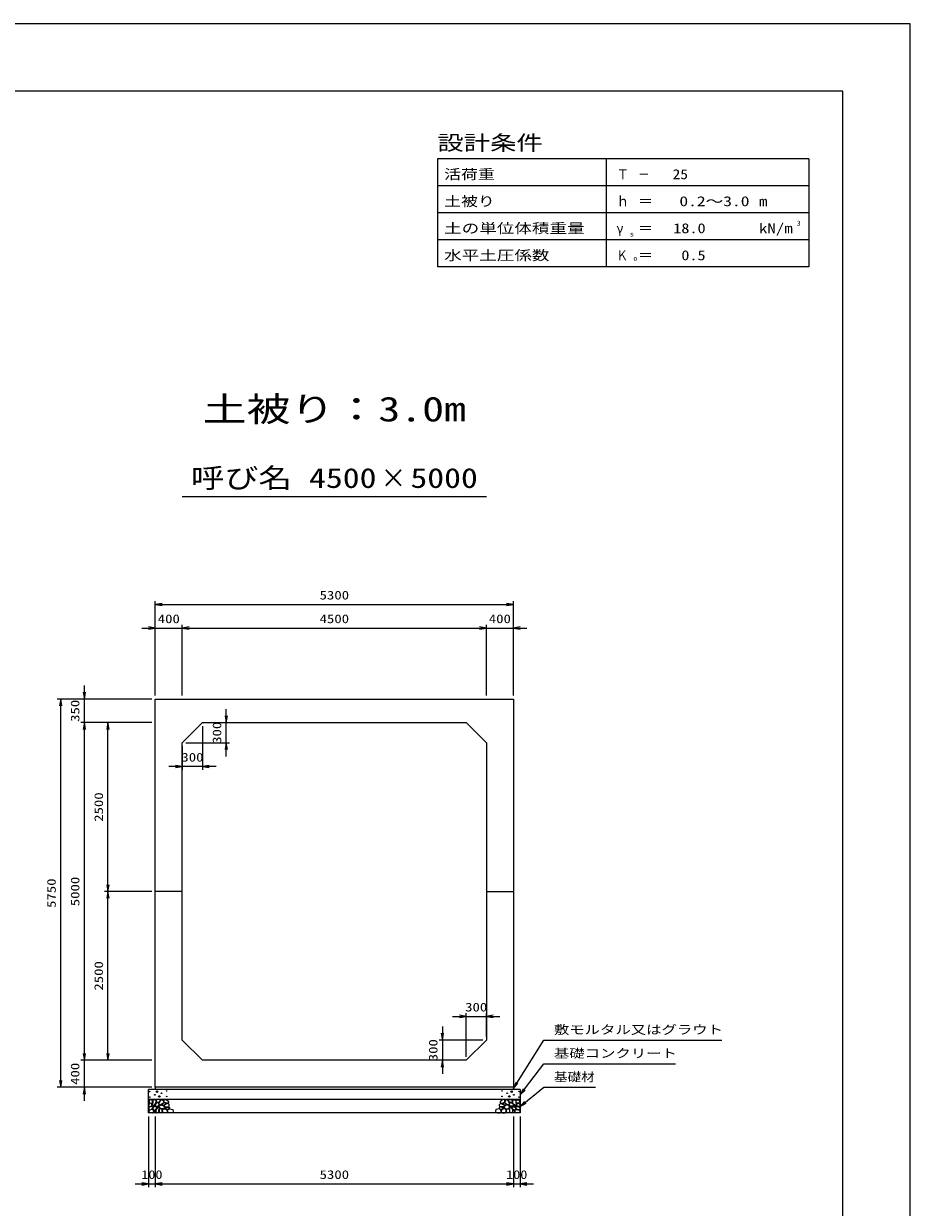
# Model space of a CAD drawing. Units: millimetres at full size. Extents: x 0 to 42050, y 0 to 29700.
# Drawn here: x 28927 to 42050, y 12173 to 29700 of the extents above; entities that cross this region are included whole.
import ezdxf
from ezdxf.enums import TextEntityAlignment as Align

# ---------------------------------------------------------------- set-up
doc = ezdxf.new("R2010")
doc.units = ezdxf.units.MM
for name, color, linetype, lineweight in [('D-DCR-HCHn', 4, 'Continuous', 9), ('D-STR-DIM', 7, 'Continuous', 25), ('D-STR-STRn', 1, 'Continuous', 25), ('D-STR-TXT', 7, 'Continuous', 25), ('D-TTL', 2, 'Continuous', 25), ('D-TTL-FRAM', 2, 'Continuous', 25), ('D-TTL-LINE', 7, 'Continuous', 25), ('D-TTL-TXT', 7, 'Continuous', 25)]:
    doc.layers.add(name, color=color, linetype=linetype, lineweight=lineweight)
doc.styles.add('ＭＳ ゴシック', font='')
doc.styles.get('ＭＳ ゴシック').set_extended_font_data('MS Gothic')

# ---------------------------------------------------------------- blocks, each defined once
blk = doc.blocks.new('open_arrow')
at = {"color": 0, "linetype": 'Continuous', "lineweight": -2}
blk.add_lwpolyline([(7.5, 1.25), (0, 0), (7.5, -1.25)], dxfattribs=at)

msp = doc.modelspace()

# ---------------------------------------------------------------- linework, layer by layer
at = {"layer": 'D-DCR-HCHn'}
for points in [[(30782.281, 13703.808), (30775.346, 13683.005), (30784.592, 13669.136), (30807.707, 13666.824), (30823.488, 13673.599), (30816.952, 13689.939), (30821.575, 13699.185), (30812.33, 13708.431), (30798.461, 13713.053)], [(30826.198, 13761.594), (30805.395, 13766.217), (30786.904, 13756.971), (30784.592, 13736.168), (30789.215, 13719.988), (30812.33, 13713.053), (30828.51, 13713.053), (30835.444, 13724.611), (30835.444, 13750.037)], [(30844.69, 13763.906), (30837.756, 13743.102), (30840.067, 13719.988), (30823.887, 13694.562), (30844.69, 13683.005), (30867.805, 13694.562), (30881.673, 13713.053), (30886.296, 13743.102), (30881.673, 13759.283), (30867.805, 13766.217)], [(30849.313, 13683.005), (30837.756, 13673.759), (30842.379, 13666.824), (30858.559, 13666.824), (30865.493, 13669.136), (30870.116, 13678.382), (30863.182, 13685.316)], [(30883.985, 13708.431), (30872.427, 13680.693), (30881.673, 13669.136), (30909.411, 13669.136), (30920.968, 13673.759), (30932.525, 13689.939), (30932.525, 13703.808), (30920.968, 13722.299), (30907.099, 13724.611)], [(30988.203, 13629.532), (30952.829, 13636.129), (30937.782, 13648.266), (30933.03, 13667.263), (30947.713, 13681.629), (30976.323, 13689.69), (30997.97, 13676.761), (31011.961, 13659.347), (31008.002, 13641.67)], [(30948.447, 13686.214), (30935.689, 13690.569), (30934.425, 13718.678), (30947.512, 13747.359), (30964.448, 13763.536), (30996.403, 13757.032), (30999.133, 13721.913), (30988.816, 13709.876), (30960.739, 13694.301)], [(30979.798, 13695.711), (30981.454, 13689.566), (30987.011, 13685.193), (30999.19, 13683.302), (31010.305, 13689.802), (31020.592, 13699.138), (31029.858, 13707.333), (31029.635, 13713.462), (31023.736, 13718.875), (31009.203, 13720.356), (30996.47, 13714.383), (30987.011, 13705.165), (30982.281, 13700.556)], [(31007.012, 13729.601), (31000.964, 13735.086), (30999.897, 13740.792), (31003.414, 13753.305), (31013.71, 13767.61), (31036.004, 13766.105), (31057.571, 13755.811), (31072.195, 13735.597), (31070.021, 13722.456), (31063.02, 13715.716), (31051.769, 13713.215), (31035.511, 13717.483), (31014.289, 13724.481)], [(31068.372, 13661.832), (31073.688, 13666.874), (31080.476, 13675.68), (31082.145, 13683.275), (31078.144, 13697.685), (31064.088, 13708.67), (31043.907, 13707.89), (31016.698, 13693.001), (31007.086, 13680.757), (31010.152, 13666.784), (31019.778, 13660.04), (31028.599, 13659.145), (31042.363, 13659.524), (31055.808, 13661.002)], [(35981.628, 13661.832), (35976.312, 13666.874), (35969.524, 13675.68), (35967.855, 13683.275), (35971.856, 13697.685), (35985.912, 13708.67), (36006.093, 13707.89), (36033.302, 13693.001), (36042.914, 13680.757), (36039.848, 13666.784), (36030.222, 13660.04), (36021.401, 13659.145), (36007.637, 13659.524), (35994.192, 13661.002)], [(36042.988, 13729.601), (36049.036, 13735.086), (36050.103, 13740.792), (36046.586, 13753.305), (36036.29, 13767.61), (36013.996, 13766.105), (35992.429, 13755.811), (35977.805, 13735.597), (35979.979, 13722.456), (35986.98, 13715.716), (35998.231, 13713.215), (36014.489, 13717.483), (36035.711, 13724.481)], [(36070.202, 13695.711), (36068.546, 13689.566), (36062.989, 13685.193), (36050.81, 13683.302), (36039.695, 13689.802), (36029.408, 13699.138), (36020.142, 13707.333), (36020.365, 13713.462), (36026.264, 13718.875), (36040.797, 13720.356), (36053.53, 13714.383), (36062.989, 13705.165), (36067.719, 13700.556)], [(36061.797, 13629.532), (36097.171, 13636.129), (36112.218, 13648.266), (36116.97, 13667.263), (36102.287, 13681.629), (36073.677, 13689.69), (36052.03, 13676.761), (36038.039, 13659.347), (36041.998, 13641.67)], [(36101.553, 13686.214), (36114.311, 13690.569), (36115.575, 13718.678), (36102.488, 13747.359), (36085.552, 13763.536), (36053.597, 13757.032), (36050.867, 13721.913), (36061.184, 13709.876), (36089.261, 13694.301)], [(36166.015, 13708.431), (36177.573, 13680.693), (36168.327, 13669.136), (36140.589, 13669.136), (36129.032, 13673.759), (36117.475, 13689.939), (36117.475, 13703.808), (36129.032, 13722.299), (36142.901, 13724.611)], [(36205.31, 13763.906), (36212.244, 13743.102), (36209.933, 13719.988), (36226.113, 13694.562), (36205.31, 13683.005), (36182.195, 13694.562), (36168.327, 13713.053), (36163.704, 13743.102), (36168.327, 13759.283), (36182.195, 13766.217)], [(36200.687, 13683.005), (36212.244, 13673.759), (36207.621, 13666.824), (36191.441, 13666.824), (36184.507, 13669.136), (36179.884, 13678.382), (36186.818, 13685.316)], [(36223.802, 13761.594), (36244.605, 13766.217), (36263.096, 13756.971), (36265.408, 13736.168), (36260.785, 13719.988), (36237.67, 13713.053), (36221.49, 13713.053), (36214.556, 13724.611), (36214.556, 13750.037)], [(36267.719, 13703.808), (36274.654, 13683.005), (36265.408, 13669.136), (36242.293, 13666.824), (36226.512, 13673.599), (36233.048, 13689.939), (36228.425, 13699.185), (36237.67, 13708.431), (36251.539, 13713.053)], [(30826.155, 13627.009), (30843.277, 13652.692), (30841.137, 13659.112), (30817.594, 13665.533), (30796.192, 13663.393), (30781.21, 13650.551), (30779.07, 13635.57), (30781.21, 13620.588), (30798.332, 13616.308)], [(30834.716, 13573.503), (30849.698, 13579.924), (30853.978, 13601.326), (30845.417, 13616.308), (30830.435, 13620.588), (30811.173, 13618.448), (30789.771, 13609.887), (30779.07, 13597.045), (30779.07, 13582.064), (30785.49, 13573.503), (30811.173, 13575.643)], [(30886.082, 13627.009), (30896.783, 13652.692), (30888.222, 13663.393), (30862.539, 13663.393), (30851.838, 13659.112), (30841.137, 13644.131), (30841.137, 13631.289), (30851.838, 13614.167), (30864.679, 13612.027)], [(30881.801, 13579.924), (30881.801, 13605.606), (30871.1, 13612.027), (30860.399, 13605.606), (30858.259, 13590.625), (30860.399, 13577.783), (30875.381, 13573.503)], [(30922.466, 13575.643), (30928.886, 13594.905), (30926.746, 13616.308), (30941.728, 13639.85), (30922.466, 13650.551), (30901.063, 13639.85), (30888.222, 13622.728), (30883.941, 13594.905), (30888.222, 13579.924), (30901.063, 13573.503)], [(30918.185, 13650.551), (30928.886, 13659.112), (30924.606, 13665.533), (30909.624, 13665.533), (30903.204, 13663.393), (30898.923, 13654.832), (30905.344, 13648.411)], [(30939.588, 13577.783), (30958.85, 13573.503), (30975.972, 13582.064), (30978.112, 13601.326), (30975.968, 13624.878), (30952.429, 13632.327), (30937.447, 13628.603), (30931.027, 13612.027), (30931.027, 13588.484)], [(30987.352, 13623.637), (31002.306, 13632.556), (31028.44, 13632.292), (31049.93, 13613.525), (31053.643, 13584.899), (31039.853, 13574.245), (31003.098, 13571.871), (30986.731, 13581.633), (30982.172, 13604.06)], [(31024.971, 13635.265), (31029.183, 13638.446), (31032.686, 13643.505), (31032.81, 13650.431), (31028.414, 13656.067), (31020.769, 13657.977), (31014.356, 13656.179), (31012.704, 13650.442), (31011.896, 13644.835), (31012.881, 13637.456), (31018.975, 13634.127)], [(31052.597, 13620.331), (31042.895, 13625.079), (31035.89, 13633.822), (31035.719, 13645.084), (31039.942, 13655.627), (31055.189, 13657.625), (31070.054, 13658.018), (31084.481, 13652.512), (31086.849, 13643.273), (31074.54, 13632.195), (31059.555, 13623.15)], [(31084.972, 13572.493), (31069.837, 13574.274), (31059.866, 13579.787), (31055.835, 13592.722), (31055.945, 13604.963), (31065.172, 13621.678), (31083.242, 13632.822), (31110.731, 13628.403), (31132.453, 13620.334), (31137.643, 13596.125), (31133.03, 13578.257), (31111.884, 13572.877)], [(35965.028, 13572.493), (35980.163, 13574.274), (35990.134, 13579.787), (35994.165, 13592.722), (35994.055, 13604.963), (35984.828, 13621.678), (35966.758, 13632.822), (35939.269, 13628.403), (35917.547, 13620.334), (35912.357, 13596.125), (35916.97, 13578.257), (35938.116, 13572.877)], [(35997.403, 13620.331), (36007.105, 13625.079), (36014.11, 13633.822), (36014.281, 13645.084), (36010.058, 13655.627), (35994.811, 13657.625), (35979.946, 13658.018), (35965.519, 13652.512), (35963.151, 13643.273), (35975.46, 13632.195), (35990.445, 13623.15)], [(36062.648, 13623.637), (36047.694, 13632.556), (36021.56, 13632.292), (36000.07, 13613.525), (35996.357, 13584.899), (36010.147, 13574.245), (36046.902, 13571.871), (36063.269, 13581.633), (36067.828, 13604.06)], [(36025.029, 13635.265), (36020.817, 13638.446), (36017.314, 13643.505), (36017.19, 13650.431), (36021.586, 13656.067), (36029.231, 13657.977), (36035.644, 13656.179), (36037.296, 13650.442), (36038.104, 13644.835), (36037.119, 13637.456), (36031.025, 13634.127)], [(36110.412, 13577.783), (36091.15, 13573.503), (36074.028, 13582.064), (36071.888, 13601.326), (36074.032, 13624.878), (36097.571, 13632.327), (36112.553, 13628.603), (36118.973, 13612.027), (36118.973, 13588.484)], [(36127.534, 13575.643), (36121.114, 13594.905), (36123.254, 13616.308), (36108.272, 13639.85), (36127.534, 13650.551), (36148.937, 13639.85), (36161.778, 13622.728), (36166.059, 13594.905), (36161.778, 13579.924), (36148.937, 13573.503)], [(36131.815, 13650.551), (36121.114, 13659.112), (36125.394, 13665.533), (36140.376, 13665.533), (36146.796, 13663.393), (36151.077, 13654.832), (36144.656, 13648.411)], [(36163.918, 13627.009), (36153.217, 13652.692), (36161.778, 13663.393), (36187.461, 13663.393), (36198.162, 13659.112), (36208.863, 13644.131), (36208.863, 13631.289), (36198.162, 13614.167), (36185.321, 13612.027)], [(36168.199, 13579.924), (36168.199, 13605.606), (36178.9, 13612.027), (36189.601, 13605.606), (36191.741, 13590.625), (36189.601, 13577.783), (36174.619, 13573.503)], [(36215.284, 13573.503), (36200.302, 13579.924), (36196.022, 13601.326), (36204.583, 13616.308), (36219.565, 13620.588), (36238.827, 13618.448), (36260.229, 13609.887), (36270.93, 13597.045), (36270.93, 13582.064), (36264.51, 13573.503), (36238.827, 13575.643)], [(36223.845, 13627.009), (36206.723, 13652.692), (36208.863, 13659.112), (36232.406, 13665.533), (36253.808, 13663.393), (36268.79, 13650.551), (36270.93, 13635.57), (36268.79, 13620.588), (36251.668, 13616.308)]]:
    msp.add_lwpolyline(points, close=True, dxfattribs=at)
for points in [[(30918.432, 13768.547), (30901.093, 13766.446), (30889.258, 13758.701), (30889.626, 13739.819), (30895.514, 13726.087), (30910.025, 13726.185), (30930.107, 13729.153), (30939.799, 13743.689), (30949.082, 13753.492), (30951.884, 13764.345), (30939.099, 13768.547), (30918.082, 13768.547)], [(36131.568, 13768.547), (36148.907, 13766.446), (36160.742, 13758.701), (36160.374, 13739.819), (36154.486, 13726.087), (36139.975, 13726.185), (36119.893, 13729.153), (36110.201, 13743.689), (36100.918, 13753.492), (36098.116, 13764.345), (36110.901, 13768.547), (36131.918, 13768.547)]]:
    msp.add_lwpolyline(points, dxfattribs=at)
for centre, radius in [((30791.091, 13886.145), 4.5), ((30900.004, 13886.145), 11.25), ((30966.563, 13862.459), 4.5), ((31042.197, 13895.221), 4.5), ((36007.803, 13895.221), 4.5), ((36083.437, 13862.459), 4.5), ((36149.996, 13886.145), 11.25), ((36258.909, 13886.145), 4.5), ((30792.803, 13805.879), 4.5), ((30868.437, 13838.641), 4.5), ((30934.996, 13814.955), 11.25), ((31043.909, 13814.955), 4.5), ((36006.091, 13814.955), 4.5), ((36115.004, 13814.955), 11.25), ((36181.563, 13838.641), 4.5), ((36257.197, 13805.879), 4.5)]:
    msp.add_circle(centre, radius, dxfattribs=at)
at = {"layer": 'D-STR-DIM'}
for p, q in [((30875, 19750), (30875, 21150)), ((30875, 21100), (36175, 21100)), ((36175, 19750), (36175, 21150)), ((30675, 20750), (31475, 20750)), ((30875, 19750), (30875, 20800)), ((31275, 19750), (31275, 20800)), ((31275, 19750), (31275, 20800)), ((31275, 20750), (35775, 20750)), ((35575, 20750), (36375, 20750)), ((35775, 19750), (35775, 20800)), ((35775, 19750), (35775, 20800)), ((36175, 19750), (36175, 20800)), ((29825, 19150), (29825, 19900)), ((30825, 19700), (29425, 19700)), ((29475, 13950), (29475, 19700)), ((30825, 19700), (29775, 19700)), ((31925, 18850), (31925, 19550)), ((30825, 19350), (29775, 19350)), ((30825, 19350), (29775, 19350)), ((29825, 14350), (29825, 19350)), ((30825, 19350), (30125, 19350)), ((30175, 16850), (30175, 19350)), ((31575, 19300), (31575, 18650)), ((31625, 19350), (31975, 19350)), ((31275, 19000), (31275, 18650)), ((31325, 19050), (31975, 19050)), ((31775, 18700), (31075, 18700)), ((30825, 16850), (30125, 16850)), ((30825, 16850), (30125, 16850)), ((30175, 14350), (30175, 16850)), ((35275, 15000), (35975, 15000)), ((35475, 14400), (35475, 15050)), ((35775, 14700), (35775, 15050)), ((35125, 14850), (35125, 14150)), ((29825, 13750), (29825, 14550)), ((35725, 14650), (35075, 14650)), ((30825, 14350), (29775, 14350)), ((30825, 14350), (29775, 14350)), ((30825, 14350), (30125, 14350)), ((35425, 14350), (35075, 14350)), ((30825, 13950), (29425, 13950)), ((30825, 13950), (29775, 13950)), ((30775, 13520), (30775, 12470)), ((30875, 13520), (30875, 12470)), ((30875, 13520), (30875, 12470)), ((36175, 13520), (36175, 12470)), ((36175, 13520), (36175, 12470)), ((36275, 13520), (36275, 12470)), ((30575, 12520), (31075, 12520)), ((30875, 12520), (36175, 12520)), ((35975, 12520), (36475, 12520))]:
    msp.add_line(p, q, dxfattribs=at)
at = {"layer": 'D-STR-STRn'}
for p, q in [((30875, 19700), (36175, 19700)), ((30875, 13950), (30875, 19700)), ((36175, 19700), (36175, 13950)), ((31275, 19050), (31575, 19350)), ((31575, 19350), (35475, 19350)), ((35475, 19350), (35775, 19050)), ((31275, 14650), (31275, 19050)), ((35775, 19050), (35775, 14650)), ((31275, 16850), (30875, 16850)), ((35775, 16850), (36175, 16850)), ((31575, 14350), (31275, 14650)), ((35775, 14650), (35475, 14350)), ((35475, 14350), (31575, 14350)), ((36275, 13920), (30775, 13920)), ((30775, 13570), (30775, 13920)), ((36175, 13950), (30875, 13950)), ((30875, 13950), (30875, 13920)), ((36175, 13950), (36175, 13920)), ((36275, 13920), (36275, 13570)), ((36275, 13770), (30775, 13770)), ((36275, 13570), (30775, 13570))]:
    msp.add_line(p, q, dxfattribs=at)
at = {"layer": 'D-STR-TXT'}
for points in [[(36175, 13935), (36625, 14650), (36725, 14650), (39258.756, 14650)], [(36275, 13840), (36625, 14300), (36725, 14300), (38576.523, 14300)], [(36275, 13665), (36625, 13950), (36725, 13950), (37389.721, 13950)]]:
    msp.add_lwpolyline(points, dxfattribs=at)
at = {"layer": 'D-TTL'}
for points in [[(0, 0), (42050, 0), (42050, 29700), (0, 29700)], [(1000, 1000), (41050, 1000), (41050, 28700), (1000, 28700)]]:
    msp.add_lwpolyline(points, close=True, dxfattribs=at)
at = {"layer": 'D-TTL-FRAM'}
for p, q in [((40550, 27700), (35050, 27700)), ((35050, 27700), (35050, 26100)), ((40550, 27700), (40550, 26100)), ((40550, 26100), (35050, 26100))]:
    msp.add_line(p, q, dxfattribs=at)
at = {"layer": 'D-TTL-LINE'}
for p, q in [((37550, 27700), (37550, 26100)), ((40550, 27300), (35050, 27300)), ((40550, 26900), (35050, 26900)), ((40550, 26500), (35050, 26500))]:
    msp.add_line(p, q, dxfattribs=at)
at = {"layer": 'D-TTL-TXT'}
msp.add_line((31275, 22700), (35775, 22700), dxfattribs=at)

# ---------------------------------------------------------------- block references
at = {"layer": 'D-STR-DIM', "xscale": 13.3, "yscale": 13.3}
for p in [(30875, 21100), (31275, 20750), (31275, 20750), (36175, 20750), (31575, 18700), (35775, 15000), (30875, 12520), (30875, 12520), (36275, 12520)]:
    msp.add_blockref('open_arrow', p, dxfattribs=at)
for p, rotation in [((36175, 21100), 180), ((30875, 20750), 180), ((35775, 20750), 180), ((35775, 20750), 180), ((29475, 19700), 270), ((29825, 19700), 90), ((29825, 19350), 270), ((29825, 19350), 270), ((30175, 19350), 270), ((31925, 19350), 90), ((31925, 19050), 270), ((31275, 18700), 180), ((30175, 16850), 90), ((30175, 16850), 270), ((35475, 15000), 180), ((35125, 14650), 90), ((29825, 14350), 90), ((29825, 14350), 90), ((30175, 14350), 90), ((35125, 14350), 270), ((29475, 13950), 90), ((29825, 13950), 270), ((30775, 12520), 180), ((36175, 12520), 180), ((36175, 12520), 180)]:
    msp.add_blockref('open_arrow', p, dxfattribs=dict(at, rotation=rotation))
at = {"layer": 'D-STR-TXT', "xscale": 13.3, "yscale": 13.3}
for p, rotation in [((36175, 13935), 57.8), ((36275, 13840), 52.7), ((36275, 13665), 39.2)]:
    msp.add_blockref('open_arrow', p, dxfattribs=dict(at, rotation=rotation))

# ---------------------------------------------------------------- texts
at = {"layer": 'D-STR-DIM', "style": 'ＭＳ ゴシック'}
for s, width, p in [('5300', 1.25, (33525, 21237.5)), ('400', 1.25, (31075, 20887.5)), ('4500', 1.25, (33525, 20887.5)), ('400', 1.25, (35975, 20887.5)), ('300', 1.25, (31425, 18837.5)), ('300', 1.25, (35625, 15137.5)), ('100', 1.2, (30825, 12657.5)), ('5300', 1.25, (33525, 12657.5)), ('100', 1.2, (36225, 12657.5))]:
    msp.add_text(s, height=128.3, dxfattribs=dict(at, width=width)).set_placement(p, align=Align.MIDDLE_CENTER)
at = {"layer": 'D-STR-DIM', "style": 'ＭＳ ゴシック', "width": 1.25}
for s, p in [('350', (29687.5, 19525)), ('300', (31787.5, 19200)), ('2500', (30037.5, 18100)), ('5750', (29337.5, 16825)), ('5000', (29687.5, 16850)), ('2500', (30037.5, 15600)), ('300', (34987.5, 14500)), ('400', (29687.5, 14150))]:
    msp.add_text(s, height=128.3, rotation=90, dxfattribs=at).set_placement(p, align=Align.MIDDLE_CENTER)
at = {"layer": 'D-STR-TXT', "style": 'ＭＳ ゴシック'}
for s, width, p in [('敷モルタル又はグラウト', 1.3, (36775, 14700)), ('基礎コンクリート', 1.3, (36775, 14350)), ('基礎材', 1.15, (36775, 14000))]:
    msp.add_text(s, height=128.3, dxfattribs=dict(at, width=width)).set_placement(p, align=Align.BOTTOM_LEFT)
at = {"layer": 'D-TTL-TXT', "style": 'ＭＳ ゴシック'}
for s, height, width, p in [('設計条件', 219.9, 1.3, (35050, 27760)), ('活荷重', 146.6, 1.25, (35150, 27353.333)), ('Ｔ', 146.6, 0.95, (37700, 27353.333)), ('－', 146.6, 0.85, (38020, 27353.333)), ('土被り', 146.6, 1.25, (35150, 26953.333)), ('ｈ', 146.6, 0.95, (37700, 26953.333)), ('＝', 146.6, 1.1, (38020, 26953.333)), ('m', 146.6, 1.25, (39810, 26953.333)), ('土の単位体積重量', 146.6, 1.3, (35150, 26553.333)), ('γ', 146.6, 0.95, (37700, 26553.333)), ('＝', 146.6, 1.1, (38020, 26553.333)), ('kN/m', 146.6, 1.25, (39810, 26553.333)), ('3', 73.31, 1.15, (40370, 26686.667)), ('s', 73.31, 1.15, (37900, 26526.667)), ('水平土圧係数', 146.6, 1.3, (35150, 26153.333)), ('Ｋ', 146.6, 0.85, (37700, 26153.333)), ('＝', 146.6, 1.1, (38020, 26153.333)), ('o', 73.31, 1.2, (37950, 26166.667))]:
    msp.add_text(s, height=height, dxfattribs=dict(at, width=width)).set_placement(p, align=Align.BOTTOM_LEFT)
for s, width, p in [('25', 1.15, (38760.102, 27353.333)), ('0.2～3.0', 1.3, (39669.746, 26953.333)), ('18.0', 1.2, (39020, 26553.333)), ('0.5', 1.2, (39020, 26153.333))]:
    msp.add_text(s, height=146.6, dxfattribs=dict(at, width=width)).set_placement(p, align=Align.BOTTOM_RIGHT)
for s, height, width, p in [('土被り：3.0m', 366.6, 1.3, (33525, 23700)), ('呼び名', 293.3, 1.25, (32150, 22737.5)), ('4500', 293.3, 1.25, (33650, 22737.5)), ('×', 293.3, 0.95, (34400, 22737.5)), ('5000', 293.3, 1.25, (35150, 22737.5))]:
    msp.add_text(s, height=height, dxfattribs=dict(at, width=width)).set_placement(p, align=Align.BOTTOM_CENTER)

doc.saveas('drawing.dxf')
